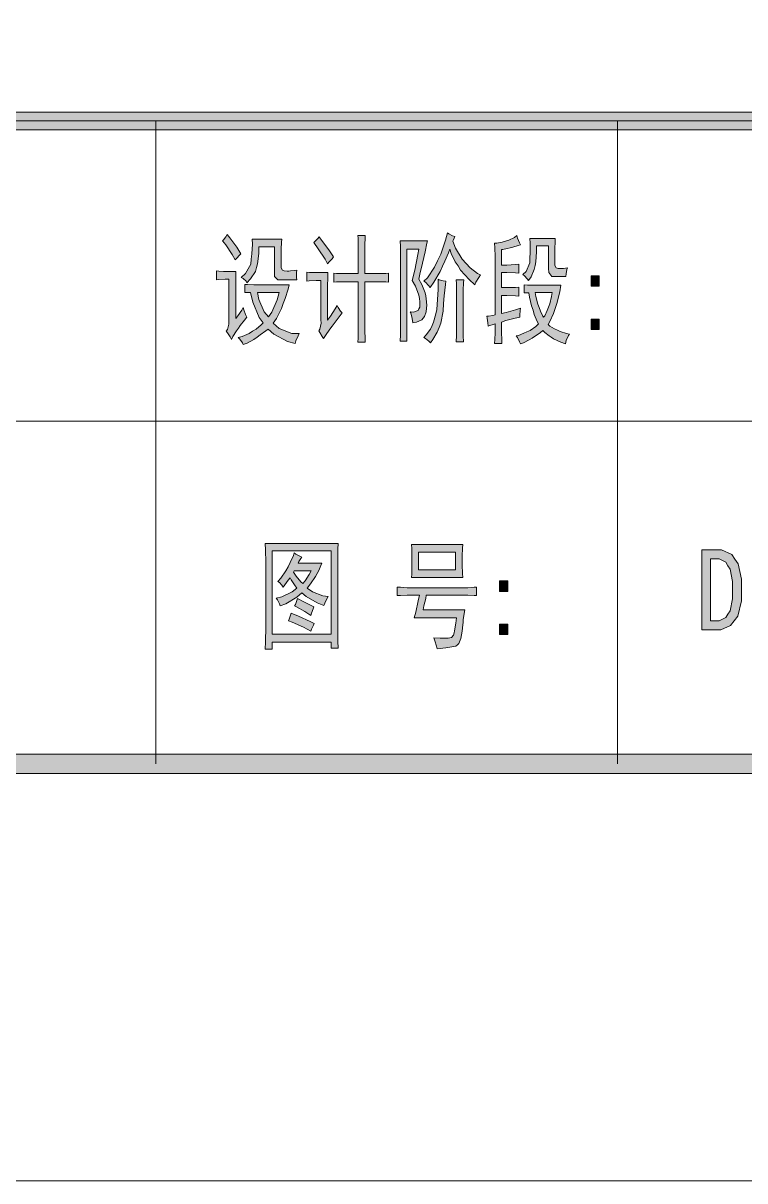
# Model space of a CAD drawing. Header units: millimetres. Extents: x 568 to 57335, y 85 to 28579.
# Drawn here: x 57277.85 to 57303.79, y 27688 to 27729.64 of the extents above; entities that cross this region are included whole.
import ezdxf

# ---------------------------------------------------------------- set-up
doc = ezdxf.new("R2010")
doc.units = ezdxf.units.MM

msp = doc.modelspace()

# ---------------------------------------------------------------- hatches: boundary and pattern name
h = msp.add_hatch(color=0)
h.dxf.hatch_style = 2
h.paths.add_polyline_path([(57245.175, 27725.807), (57245.175, 27726.445), (57320.223, 27726.445), (57320.223, 27725.807)])
h = msp.add_hatch(color=0)
h.dxf.hatch_style = 2
h.paths.add_polyline_path([(57285.183, 27722.038), (57285.282, 27721.924), (57285.525, 27721.582), (57285.677, 27721.347), (57285.624, 27721.301), (57285.525, 27721.195), (57285.472, 27721.127), (57285.366, 27721.317), (57285.138, 27721.666), (57285.016, 27721.818), (57285.054, 27721.848), (57285.138, 27721.962)])
h = msp.add_hatch(color=0)
h.dxf.hatch_style = 2
h.paths.add_polyline_path([(57288.488, 27721.955), (57288.572, 27721.841), (57288.83, 27721.491), (57289.005, 27721.241), (57288.952, 27721.172), (57288.838, 27721.051), (57288.792, 27720.99), (57288.708, 27721.149), (57288.458, 27721.529), (57288.298, 27721.75), (57288.336, 27721.795), (57288.435, 27721.894)])
h = msp.add_hatch(color=0)
h.dxf.hatch_style = 2
h.paths.add_polyline_path([(57289.894, 27720.633), (57289.894, 27721.476), (57289.894, 27721.651), (57289.886, 27721.909), (57289.878, 27722), (57290.144, 27722), (57290.137, 27721.894), (57290.129, 27721.696), (57290.129, 27721.613), (57290.129, 27720.633), (57290.653, 27720.633), (57290.729, 27720.633), (57290.889, 27720.64), (57290.98, 27720.648), (57290.98, 27720.329), (57290.889, 27720.336), (57290.729, 27720.344), (57290.661, 27720.344), (57290.129, 27720.344), (57290.129, 27718.657), (57290.129, 27718.559), (57290.137, 27718.316), (57290.144, 27718.171), (57289.878, 27718.171), (57289.886, 27718.316), (57289.894, 27718.551), (57289.894, 27718.642), (57289.894, 27720.344), (57289.4, 27720.344), (57289.301, 27720.344), (57289.111, 27720.336), (57289.02, 27720.329), (57289.02, 27720.648), (57289.111, 27720.64), (57289.293, 27720.633), (57289.369, 27720.633)])
h = msp.add_hatch(color=0)
h.dxf.hatch_style = 2
h.paths.add_polyline_path([(57293.297, 27721.803), (57293.388, 27721.552), (57293.624, 27721.157), (57293.776, 27720.997), (57293.92, 27720.838), (57294.179, 27720.633), (57294.285, 27720.587), (57294.224, 27720.496), (57294.125, 27720.321), (57294.087, 27720.23), (57293.875, 27720.42), (57293.571, 27720.762), (57293.48, 27720.914), (57293.381, 27721.058), (57293.237, 27721.362), (57293.183, 27721.514), (57293.138, 27721.385), (57293.009, 27721.081), (57292.925, 27720.899), (57292.841, 27720.716), (57292.614, 27720.329), (57292.477, 27720.131), (57292.424, 27720.207), (57292.31, 27720.321), (57292.249, 27720.367), (57292.378, 27720.488), (57292.629, 27720.861), (57292.743, 27721.096), (57292.857, 27721.339), (57293.031, 27721.841), (57293.1, 27722.107), (57293.145, 27722.061), (57293.282, 27721.993), (57293.366, 27721.97), (57293.335, 27721.909), (57293.305, 27721.826)])
h = msp.add_hatch(color=0)
h.dxf.hatch_style = 2
h.paths.add_polyline_path([(57295.729, 27721.666), (57295.645, 27721.643), (57295.447, 27721.59), (57295.349, 27721.567), (57295.242, 27721.537), (57295.09, 27721.506), (57295.045, 27721.499), (57295.045, 27720.937), (57295.235, 27720.937), (57295.546, 27720.959), (57295.668, 27720.975), (57295.668, 27720.648), (57295.546, 27720.663), (57295.235, 27720.671), (57295.045, 27720.671), (57295.045, 27720.131), (57295.235, 27720.131), (57295.546, 27720.139), (57295.668, 27720.147), (57295.668, 27719.827), (57295.546, 27719.835), (57295.235, 27719.843), (57295.045, 27719.843), (57295.045, 27719.197), (57295.212, 27719.235), (57295.546, 27719.326), (57295.721, 27719.387), (57295.713, 27719.303), (57295.706, 27719.144), (57295.706, 27719.068), (57295.531, 27719.03), (57295.197, 27718.946), (57295.045, 27718.893), (57295.045, 27718.604), (57295.045, 27718.505), (57295.052, 27718.262), (57295.06, 27718.118), (57294.794, 27718.118), (57294.802, 27718.262), (57294.809, 27718.505), (57294.809, 27718.604), (57294.809, 27718.825), (57294.741, 27718.809), (57294.619, 27718.771), (57294.566, 27718.741), (57294.551, 27718.863), (57294.528, 27719.037), (57294.513, 27719.098), (57294.581, 27719.106), (57294.726, 27719.128), (57294.809, 27719.151), (57294.809, 27721.111), (57294.809, 27721.248), (57294.802, 27721.567), (57294.794, 27721.734), (57294.87, 27721.734), (57295.068, 27721.765), (57295.189, 27721.803), (57295.311, 27721.833), (57295.508, 27721.932), (57295.592, 27722), (57295.615, 27721.909), (57295.691, 27721.742)])
h = msp.add_hatch(color=0)
h.dxf.hatch_style = 2
h.paths.add_polyline_path([(57296.975, 27721.902), (57296.967, 27721.772), (57296.959, 27721.537), (57296.959, 27721.43), (57296.959, 27721.005), (57296.959, 27720.929), (57297.005, 27720.838), (57297.043, 27720.83), (57297.081, 27720.815), (57297.271, 27720.823), (57297.415, 27720.838), (57297.392, 27720.777), (57297.362, 27720.625), (57297.354, 27720.534), (57296.959, 27720.534), (57296.853, 27720.534), (57296.739, 27720.678), (57296.731, 27720.823), (57296.731, 27721.628), (57296.298, 27721.628), (57296.298, 27721.415), (57296.276, 27721.058), (57296.253, 27720.921), (57296.222, 27720.785), (57296.108, 27720.519), (57296.01, 27720.382), (57295.964, 27720.443), (57295.865, 27720.549), (57295.804, 27720.602), (57295.926, 27720.716), (57296.055, 27721.02), (57296.063, 27721.203), (57296.07, 27721.385), (57296.07, 27721.734), (57296.063, 27721.902)])
h = msp.add_hatch(color=0)
h.dxf.hatch_style = 2
h.paths.add_polyline_path([(57287.105, 27720.412), (57286.999, 27720.412), (57286.885, 27720.534), (57286.877, 27720.648), (57286.877, 27721.598), (57286.323, 27721.598), (57286.323, 27721.362), (57286.277, 27720.99), (57286.239, 27720.853), (57286.194, 27720.716), (57286.019, 27720.443), (57285.89, 27720.298), (57285.867, 27720.359), (57285.761, 27720.458), (57285.685, 27720.496), (57285.844, 27720.64), (57286.026, 27720.975), (57286.049, 27721.157), (57286.072, 27721.347), (57286.087, 27721.696), (57286.08, 27721.871), (57287.143, 27721.871), (57287.136, 27721.765), (57287.128, 27721.514), (57287.128, 27721.362), (57287.128, 27720.906), (57287.128, 27720.838), (57287.166, 27720.754), (57287.197, 27720.747), (57287.234, 27720.732), (57287.333, 27720.724), (57287.394, 27720.724), (57287.462, 27720.732), (57287.607, 27720.747), (57287.69, 27720.754), (57287.675, 27720.671), (57287.675, 27720.496), (57287.69, 27720.412)])
h = msp.add_hatch(color=0)
h.dxf.hatch_style = 2
h.paths.add_polyline_path([(57292.386, 27721.818), (57292.363, 27721.727), (57292.294, 27721.423), (57292.249, 27721.218), (57292.203, 27721.013), (57292.112, 27720.618), (57292.074, 27720.435), (57292.173, 27720.238), (57292.294, 27719.941), (57292.317, 27719.835), (57292.34, 27719.729), (57292.355, 27719.501), (57292.348, 27719.387), (57292.34, 27719.265), (57292.279, 27719.09), (57292.226, 27719.03), (57292.173, 27718.969), (57291.991, 27718.885), (57291.854, 27718.863), (57291.831, 27719.014), (57291.778, 27719.22), (57291.755, 27719.265), (57291.884, 27719.25), (57292.051, 27719.303), (57292.074, 27719.372), (57292.104, 27719.432), (57292.112, 27719.622), (57292.097, 27719.736), (57292.074, 27719.858), (57291.945, 27720.177), (57291.831, 27720.382), (57291.922, 27720.754), (57292.036, 27721.317), (57292.074, 27721.514), (57291.641, 27721.514), (57291.641, 27718.202), (57291.398, 27718.202), (57291.406, 27718.429), (57291.413, 27718.825), (57291.413, 27718.999), (57291.413, 27721.005), (57291.413, 27721.203), (57291.406, 27721.605), (57291.398, 27721.818)])
h = msp.add_hatch(color=0)
h.dxf.hatch_style = 2
h.paths.add_polyline_path([(57285.495, 27720.716), (57285.487, 27720.564), (57285.487, 27720.23), (57285.487, 27720.04), (57285.487, 27719.014), (57285.563, 27719.113), (57285.707, 27719.318), (57285.761, 27719.417), (57285.783, 27719.334), (57285.844, 27719.159), (57285.89, 27719.068), (57285.806, 27718.961), (57285.654, 27718.771), (57285.586, 27718.673), (57285.517, 27718.581), (57285.388, 27718.376), (57285.335, 27718.27), (57285.29, 27718.361), (57285.191, 27718.505), (57285.145, 27718.559), (57285.191, 27718.627), (57285.244, 27718.817), (57285.244, 27718.946), (57285.244, 27720.435), (57285.107, 27720.435), (57284.887, 27720.42), (57284.796, 27720.412), (57284.796, 27720.739), (57284.879, 27720.724), (57285.054, 27720.716), (57285.145, 27720.716)])
h = msp.add_hatch(color=0)
h.dxf.hatch_style = 2
h.paths.add_polyline_path([(57288.8, 27720.671), (57288.8, 27720.511), (57288.792, 27720.169), (57288.792, 27719.995), (57288.792, 27718.961), (57288.898, 27719.106), (57289.065, 27719.372), (57289.134, 27719.486), (57289.172, 27719.417), (57289.255, 27719.28), (57289.309, 27719.22), (57288.952, 27718.741), (57288.876, 27718.635), (57288.716, 27718.414), (57288.64, 27718.3), (57288.594, 27718.376), (57288.511, 27718.513), (57288.473, 27718.574), (57288.518, 27718.642), (57288.556, 27718.847), (57288.549, 27718.976), (57288.549, 27720.382), (57288.382, 27720.382), (57288.123, 27720.374), (57288.04, 27720.367), (57288.04, 27720.686), (57288.146, 27720.678), (57288.283, 27720.671), (57288.321, 27720.671)])
h = msp.add_hatch(color=0)
h.paths.add_polyline_path([(57285.814, 27720.245), (57285.913, 27720.238), (57286.14, 27720.23), (57286.27, 27720.23), (57287.409, 27720.23), (57287.371, 27720.078), (57287.265, 27719.744), (57287.197, 27719.562), (57287.136, 27719.379), (57286.953, 27719.022), (57286.839, 27718.847), (57287.045, 27718.665), (57287.508, 27718.483), (57287.774, 27718.475), (57287.728, 27718.399), (57287.652, 27718.217), (57287.622, 27718.118), (57287.348, 27718.194), (57286.862, 27718.452), (57286.649, 27718.642), (57286.566, 27718.574), (57286.368, 27718.429), (57286.254, 27718.346), (57286.14, 27718.262), (57285.897, 27718.133), (57285.761, 27718.088), (57285.738, 27718.148), (57285.639, 27718.278), (57285.571, 27718.338), (57285.715, 27718.369), (57285.973, 27718.483), (57286.095, 27718.559), (57286.224, 27718.635), (57286.406, 27718.787), (57286.475, 27718.863), (57286.33, 27719.052), (57286.102, 27719.607), (57286.019, 27719.957), (57285.814, 27719.957)])
h.paths.add_polyline_path([(57286.665, 27719.083), (57286.786, 27719.25), (57286.984, 27719.691), (57287.052, 27719.957), (57286.27, 27719.957), (57286.315, 27719.698), (57286.513, 27719.258)])
h = msp.add_hatch(color=0)
h.dxf.hatch_style = 2
h.paths.add_polyline_path([(57293.047, 27720.367), (57293.024, 27720.238), (57292.978, 27719.835), (57292.955, 27719.562), (57292.94, 27719.288), (57292.857, 27718.855), (57292.796, 27718.695), (57292.727, 27718.528), (57292.576, 27718.262), (57292.492, 27718.148), (57292.431, 27718.209), (57292.31, 27718.3), (57292.249, 27718.338), (57292.34, 27718.429), (57292.492, 27718.642), (57292.545, 27718.771), (57292.598, 27718.893), (57292.682, 27719.182), (57292.712, 27719.349), (57292.735, 27719.524), (57292.765, 27720.063), (57292.765, 27720.435), (57292.803, 27720.405), (57292.948, 27720.374)])
h = msp.add_hatch(color=0)
h.dxf.hatch_style = 2
h.paths.add_polyline_path([(57293.692, 27720.412), (57293.677, 27720.298), (57293.67, 27720.04), (57293.67, 27719.911), (57293.67, 27718.779), (57293.67, 27718.695), (57293.67, 27718.399), (57293.677, 27718.186), (57293.411, 27718.186), (57293.419, 27718.414), (57293.426, 27718.718), (57293.426, 27718.794), (57293.426, 27719.911), (57293.426, 27720.025), (57293.419, 27720.283), (57293.411, 27720.412)])
h = msp.add_hatch(color=0)
h.paths.add_polyline_path([(57297.172, 27720.215), (57297.134, 27719.979), (57297.035, 27719.562), (57296.975, 27719.379), (57296.906, 27719.197), (57296.785, 27718.916), (57296.716, 27718.809), (57296.777, 27718.749), (57296.944, 27718.65), (57297.05, 27718.597), (57297.157, 27718.551), (57297.377, 27718.483), (57297.491, 27718.452), (57297.446, 27718.407), (57297.37, 27718.224), (57297.339, 27718.103), (57297.172, 27718.171), (57296.914, 27718.293), (57296.83, 27718.346), (57296.754, 27718.399), (57296.602, 27718.521), (57296.526, 27718.589), (57296.427, 27718.505), (57296.23, 27718.369), (57296.139, 27718.316), (57296.04, 27718.255), (57295.835, 27718.148), (57295.721, 27718.103), (57295.691, 27718.186), (57295.615, 27718.331), (57295.569, 27718.391), (57295.653, 27718.414), (57295.85, 27718.49), (57295.956, 27718.543), (57296.07, 27718.589), (57296.276, 27718.733), (57296.374, 27718.825), (57296.329, 27718.916), (57296.222, 27719.159), (57296.177, 27719.318), (57296.124, 27719.47), (57296.048, 27719.782), (57296.025, 27719.941), (57295.979, 27719.941), (57295.896, 27719.941), (57295.858, 27719.941), (57295.858, 27720.23), (57295.979, 27720.222), (57296.207, 27720.215), (57296.314, 27720.215)])
h.paths.add_polyline_path([(57296.253, 27719.957), (57296.276, 27719.812), (57296.352, 27719.539), (57296.397, 27719.41), (57296.443, 27719.28), (57296.526, 27719.106), (57296.557, 27719.068), (57296.602, 27719.121), (57296.686, 27719.303), (57296.731, 27719.425), (57296.777, 27719.546), (57296.845, 27719.812), (57296.868, 27719.957), (57296.314, 27719.957)])
h = msp.add_hatch(color=0)
h.dxf.hatch_style = 2
h.paths.add_polyline_path([(57298.555, 27720.177), (57298.266, 27720.177), (57298.266, 27720.549), (57298.555, 27720.549)])
h = msp.add_hatch(color=0)
h.dxf.hatch_style = 2
h.paths.add_polyline_path([(57298.555, 27718.627), (57298.266, 27718.627), (57298.266, 27718.999), (57298.555, 27718.999)])
h = msp.add_hatch(color=0)
h.paths.add_polyline_path([(57289.172, 27710.923), (57289.164, 27710.718), (57289.157, 27710.247), (57289.157, 27709.996), (57289.157, 27708.188), (57289.157, 27707.93), (57289.164, 27707.413), (57289.172, 27707.162), (57288.921, 27707.162), (57288.921, 27707.383), (57286.801, 27707.383), (57286.801, 27707.124), (57286.551, 27707.124), (57286.558, 27707.39), (57286.566, 27707.93), (57286.566, 27708.203), (57286.566, 27709.996), (57286.566, 27710.239), (57286.558, 27710.703), (57286.551, 27710.923)])
h.paths.add_polyline_path([(57288.921, 27707.664), (57288.921, 27710.657), (57286.801, 27710.657), (57286.801, 27707.664)])
h = msp.add_hatch(color=0)
h.paths.add_polyline_path([(57293.647, 27710.893), (57293.639, 27710.764), (57293.632, 27710.475), (57293.632, 27710.315), (57293.632, 27710.156), (57293.639, 27709.852), (57293.647, 27709.708), (57291.808, 27709.708), (57291.816, 27709.829), (57291.823, 27710.11), (57291.823, 27710.27), (57291.823, 27710.437), (57291.816, 27710.748), (57291.808, 27710.893)])
h.paths.add_polyline_path([(57293.388, 27709.981), (57293.388, 27710.619), (57292.059, 27710.619), (57292.059, 27709.981)])
h = msp.add_hatch(color=0)
h.paths.add_polyline_path([(57303.668, 27709.252), (57303.668, 27708.864), (57303.539, 27708.31), (57303.41, 27708.15), (57303.273, 27707.983), (57302.923, 27707.816), (57302.703, 27707.816), (57302.24, 27707.816), (57302.24, 27710.703), (57302.703, 27710.703), (57302.946, 27710.703), (57303.318, 27710.528), (57303.432, 27710.361), (57303.554, 27710.194), (57303.668, 27709.639)])
h.paths.add_polyline_path([(57303.349, 27709.252), (57303.349, 27709.563), (57303.265, 27710.004), (57303.182, 27710.125), (57303.106, 27710.255), (57302.863, 27710.376), (57302.703, 27710.376), (57302.551, 27710.376), (57302.551, 27708.142), (57302.703, 27708.142), (57302.863, 27708.142), (57303.106, 27708.264), (57303.182, 27708.386), (57303.265, 27708.507), (57303.349, 27708.94)])
h = msp.add_hatch(color=0)
h.paths.add_polyline_path([(57287.865, 27710.437), (57287.827, 27710.384), (57287.759, 27710.277), (57287.728, 27710.217), (57288.579, 27710.217), (57288.549, 27710.141), (57288.473, 27709.958), (57288.412, 27709.844), (57288.359, 27709.738), (57288.177, 27709.472), (57288.055, 27709.32), (57288.245, 27709.191), (57288.625, 27709.039), (57288.807, 27709.016), (57288.762, 27708.94), (57288.686, 27708.781), (57288.655, 27708.697), (57288.42, 27708.788), (57288.025, 27709.016), (57287.865, 27709.153), (57287.683, 27708.993), (57287.295, 27708.758), (57287.083, 27708.682), (57287.06, 27708.758), (57286.991, 27708.902), (57286.946, 27708.963), (57287.143, 27709.009), (57287.523, 27709.183), (57287.69, 27709.32), (57287.599, 27709.434), (57287.478, 27709.616), (57287.44, 27709.692), (57287.379, 27709.609), (57287.257, 27709.442), (57287.197, 27709.358), (57287.151, 27709.426), (57287.06, 27709.525), (57287.007, 27709.556), (57287.113, 27709.677), (57287.295, 27709.943), (57287.371, 27710.087), (57287.447, 27710.239), (57287.561, 27710.49), (57287.592, 27710.589), (57287.652, 27710.543), (57287.789, 27710.467)])
h.paths.add_polyline_path([(57287.561, 27709.897), (57287.66, 27709.753), (57287.827, 27709.548), (57287.895, 27709.487), (57287.979, 27709.578), (57288.131, 27709.806), (57288.199, 27709.943), (57287.592, 27709.943)])
h = msp.add_hatch(color=0)
h.dxf.hatch_style = 2
h.paths.add_polyline_path([(57295.265, 27709.206), (57294.976, 27709.206), (57294.976, 27709.578), (57295.265, 27709.578)])
h = msp.add_hatch(color=0)
h.dxf.hatch_style = 2
h.paths.add_polyline_path([(57293.723, 27709.335), (57293.837, 27709.335), (57294.057, 27709.35), (57294.148, 27709.358), (57294.148, 27709.054), (57294.057, 27709.062), (57293.837, 27709.069), (57293.723, 27709.069), (57292.34, 27709.069), (57292.317, 27708.948), (57292.256, 27708.689), (57292.226, 27708.545), (57293.723, 27708.545), (57293.7, 27708.408), (57293.67, 27708.18), (57293.662, 27708.089), (57293.654, 27707.998), (57293.624, 27707.77), (57293.609, 27707.641), (57293.586, 27707.512), (57293.51, 27707.33), (57293.457, 27707.284), (57293.396, 27707.238), (57293.039, 27707.17), (57292.735, 27707.14), (57292.705, 27707.238), (57292.644, 27707.428), (57292.606, 27707.535), (57292.834, 27707.519), (57293.123, 27707.519), (57293.183, 27707.535), (57293.244, 27707.542), (57293.32, 27707.626), (57293.343, 27707.709), (57293.358, 27707.785), (57293.396, 27708.066), (57293.419, 27708.256), (57291.907, 27708.256), (57291.968, 27708.462), (57292.051, 27708.864), (57292.089, 27709.069), (57291.785, 27709.069), (57291.649, 27709.069), (57291.406, 27709.062), (57291.292, 27709.054), (57291.292, 27709.358), (57291.406, 27709.35), (57291.649, 27709.335), (57291.785, 27709.335)])
h = msp.add_hatch(color=0)
h.dxf.hatch_style = 2
h.paths.add_polyline_path([(57287.713, 27708.948), (57287.933, 27708.834), (57288.222, 27708.682), (57288.298, 27708.644), (57288.268, 27708.576), (57288.207, 27708.424), (57288.184, 27708.34), (57287.971, 27708.477), (57287.675, 27708.644), (57287.599, 27708.682), (57287.637, 27708.735), (57287.69, 27708.872)])
h = msp.add_hatch(color=0)
h.dxf.hatch_style = 2
h.paths.add_polyline_path([(57287.478, 27708.424), (57287.751, 27708.317), (57288.169, 27708.127), (57288.313, 27708.051), (57288.283, 27707.99), (57288.215, 27707.846), (57288.184, 27707.77), (57287.926, 27707.915), (57287.523, 27708.097), (57287.386, 27708.142), (57287.409, 27708.203), (57287.455, 27708.348)])
h = msp.add_hatch(color=0)
h.dxf.hatch_style = 2
h.paths.add_polyline_path([(57295.265, 27707.649), (57294.976, 27707.649), (57294.976, 27708.021), (57295.265, 27708.021)])
h = msp.add_hatch(color=0)
h.dxf.hatch_style = 2
h.paths.add_polyline_path([(56111.132, 27702.649), (56111.831, 27703.348), (57319.873, 27703.348), (57320.572, 27702.649)])

# ---------------------------------------------------------------- linework, layer by layer
at = {"color": 0, "lineweight": 0}
for points in [[(56073.988, 27688.001), (56073.988, 28578.81), (57335.22, 28578.81), (57335.22, 27688.001)], [(57245.175, 27725.807), (57245.175, 27726.445), (57320.223, 27726.445), (57320.223, 27725.807)], [(57285.183, 27722.038), (57285.282, 27721.924), (57285.525, 27721.582), (57285.677, 27721.347), (57285.624, 27721.301), (57285.525, 27721.195), (57285.472, 27721.127), (57285.366, 27721.317), (57285.138, 27721.666), (57285.016, 27721.818), (57285.054, 27721.848), (57285.138, 27721.962)], [(57288.488, 27721.955), (57288.572, 27721.841), (57288.83, 27721.491), (57289.005, 27721.241), (57288.952, 27721.172), (57288.838, 27721.051), (57288.792, 27720.99), (57288.708, 27721.149), (57288.458, 27721.529), (57288.298, 27721.75), (57288.336, 27721.795), (57288.435, 27721.894)], [(57289.894, 27720.633), (57289.894, 27721.476), (57289.894, 27721.651), (57289.886, 27721.909), (57289.878, 27722), (57290.144, 27722), (57290.137, 27721.894), (57290.129, 27721.696), (57290.129, 27721.613), (57290.129, 27720.633), (57290.653, 27720.633), (57290.729, 27720.633), (57290.889, 27720.64), (57290.98, 27720.648), (57290.98, 27720.329), (57290.889, 27720.336), (57290.729, 27720.344), (57290.661, 27720.344), (57290.129, 27720.344), (57290.129, 27718.657), (57290.129, 27718.559), (57290.137, 27718.316), (57290.144, 27718.171), (57289.878, 27718.171), (57289.886, 27718.316), (57289.894, 27718.551), (57289.894, 27718.642), (57289.894, 27720.344), (57289.4, 27720.344), (57289.301, 27720.344), (57289.111, 27720.336), (57289.02, 27720.329), (57289.02, 27720.648), (57289.111, 27720.64), (57289.293, 27720.633), (57289.369, 27720.633)], [(57293.297, 27721.803), (57293.388, 27721.552), (57293.624, 27721.157), (57293.776, 27720.997), (57293.92, 27720.838), (57294.179, 27720.633), (57294.285, 27720.587), (57294.224, 27720.496), (57294.125, 27720.321), (57294.087, 27720.23), (57293.875, 27720.42), (57293.571, 27720.762), (57293.48, 27720.914), (57293.381, 27721.058), (57293.237, 27721.362), (57293.183, 27721.514), (57293.138, 27721.385), (57293.009, 27721.081), (57292.925, 27720.899), (57292.841, 27720.716), (57292.614, 27720.329), (57292.477, 27720.131), (57292.424, 27720.207), (57292.31, 27720.321), (57292.249, 27720.367), (57292.378, 27720.488), (57292.629, 27720.861), (57292.743, 27721.096), (57292.857, 27721.339), (57293.031, 27721.841), (57293.1, 27722.107), (57293.145, 27722.061), (57293.282, 27721.993), (57293.366, 27721.97), (57293.335, 27721.909), (57293.305, 27721.826)], [(57295.729, 27721.666), (57295.645, 27721.643), (57295.447, 27721.59), (57295.349, 27721.567), (57295.242, 27721.537), (57295.09, 27721.506), (57295.045, 27721.499), (57295.045, 27720.937), (57295.235, 27720.937), (57295.546, 27720.959), (57295.668, 27720.975), (57295.668, 27720.648), (57295.546, 27720.663), (57295.235, 27720.671), (57295.045, 27720.671), (57295.045, 27720.131), (57295.235, 27720.131), (57295.546, 27720.139), (57295.668, 27720.147), (57295.668, 27719.827), (57295.546, 27719.835), (57295.235, 27719.843), (57295.045, 27719.843), (57295.045, 27719.197), (57295.212, 27719.235), (57295.546, 27719.326), (57295.721, 27719.387), (57295.713, 27719.303), (57295.706, 27719.144), (57295.706, 27719.068), (57295.531, 27719.03), (57295.197, 27718.946), (57295.045, 27718.893), (57295.045, 27718.604), (57295.045, 27718.505), (57295.052, 27718.262), (57295.06, 27718.118), (57294.794, 27718.118), (57294.802, 27718.262), (57294.809, 27718.505), (57294.809, 27718.604), (57294.809, 27718.825), (57294.741, 27718.809), (57294.619, 27718.771), (57294.566, 27718.741), (57294.551, 27718.863), (57294.528, 27719.037), (57294.513, 27719.098), (57294.581, 27719.106), (57294.726, 27719.128), (57294.809, 27719.151), (57294.809, 27721.111), (57294.809, 27721.248), (57294.802, 27721.567), (57294.794, 27721.734), (57294.87, 27721.734), (57295.068, 27721.765), (57295.189, 27721.803), (57295.311, 27721.833), (57295.508, 27721.932), (57295.592, 27722), (57295.615, 27721.909), (57295.691, 27721.742)], [(57296.975, 27721.902), (57296.967, 27721.772), (57296.959, 27721.537), (57296.959, 27721.43), (57296.959, 27721.005), (57296.959, 27720.929), (57297.005, 27720.838), (57297.043, 27720.83), (57297.081, 27720.815), (57297.271, 27720.823), (57297.415, 27720.838), (57297.392, 27720.777), (57297.362, 27720.625), (57297.354, 27720.534), (57296.959, 27720.534), (57296.853, 27720.534), (57296.739, 27720.678), (57296.731, 27720.823), (57296.731, 27721.628), (57296.298, 27721.628), (57296.298, 27721.415), (57296.276, 27721.058), (57296.253, 27720.921), (57296.222, 27720.785), (57296.108, 27720.519), (57296.01, 27720.382), (57295.964, 27720.443), (57295.865, 27720.549), (57295.804, 27720.602), (57295.926, 27720.716), (57296.055, 27721.02), (57296.063, 27721.203), (57296.07, 27721.385), (57296.07, 27721.734), (57296.063, 27721.902)], [(57287.105, 27720.412), (57286.999, 27720.412), (57286.885, 27720.534), (57286.877, 27720.648), (57286.877, 27721.598), (57286.323, 27721.598), (57286.323, 27721.362), (57286.277, 27720.99), (57286.239, 27720.853), (57286.194, 27720.716), (57286.019, 27720.443), (57285.89, 27720.298), (57285.867, 27720.359), (57285.761, 27720.458), (57285.685, 27720.496), (57285.844, 27720.64), (57286.026, 27720.975), (57286.049, 27721.157), (57286.072, 27721.347), (57286.087, 27721.696), (57286.08, 27721.871), (57287.143, 27721.871), (57287.136, 27721.765), (57287.128, 27721.514), (57287.128, 27721.362), (57287.128, 27720.906), (57287.128, 27720.838), (57287.166, 27720.754), (57287.197, 27720.747), (57287.234, 27720.732), (57287.333, 27720.724), (57287.394, 27720.724), (57287.462, 27720.732), (57287.607, 27720.747), (57287.69, 27720.754), (57287.675, 27720.671), (57287.675, 27720.496), (57287.69, 27720.412)], [(57292.386, 27721.818), (57292.363, 27721.727), (57292.294, 27721.423), (57292.249, 27721.218), (57292.203, 27721.013), (57292.112, 27720.618), (57292.074, 27720.435), (57292.173, 27720.238), (57292.294, 27719.941), (57292.317, 27719.835), (57292.34, 27719.729), (57292.355, 27719.501), (57292.348, 27719.387), (57292.34, 27719.265), (57292.279, 27719.09), (57292.226, 27719.03), (57292.173, 27718.969), (57291.991, 27718.885), (57291.854, 27718.863), (57291.831, 27719.014), (57291.778, 27719.22), (57291.755, 27719.265), (57291.884, 27719.25), (57292.051, 27719.303), (57292.074, 27719.372), (57292.104, 27719.432), (57292.112, 27719.622), (57292.097, 27719.736), (57292.074, 27719.858), (57291.945, 27720.177), (57291.831, 27720.382), (57291.922, 27720.754), (57292.036, 27721.317), (57292.074, 27721.514), (57291.641, 27721.514), (57291.641, 27718.202), (57291.398, 27718.202), (57291.406, 27718.429), (57291.413, 27718.825), (57291.413, 27718.999), (57291.413, 27721.005), (57291.413, 27721.203), (57291.406, 27721.605), (57291.398, 27721.818)], [(57285.495, 27720.716), (57285.487, 27720.564), (57285.487, 27720.23), (57285.487, 27720.04), (57285.487, 27719.014), (57285.563, 27719.113), (57285.707, 27719.318), (57285.761, 27719.417), (57285.783, 27719.334), (57285.844, 27719.159), (57285.89, 27719.068), (57285.806, 27718.961), (57285.654, 27718.771), (57285.586, 27718.673), (57285.517, 27718.581), (57285.388, 27718.376), (57285.335, 27718.27), (57285.29, 27718.361), (57285.191, 27718.505), (57285.145, 27718.559), (57285.191, 27718.627), (57285.244, 27718.817), (57285.244, 27718.946), (57285.244, 27720.435), (57285.107, 27720.435), (57284.887, 27720.42), (57284.796, 27720.412), (57284.796, 27720.739), (57284.879, 27720.724), (57285.054, 27720.716), (57285.145, 27720.716)], [(57288.8, 27720.671), (57288.8, 27720.511), (57288.792, 27720.169), (57288.792, 27719.995), (57288.792, 27718.961), (57288.898, 27719.106), (57289.065, 27719.372), (57289.134, 27719.486), (57289.172, 27719.417), (57289.255, 27719.28), (57289.309, 27719.22), (57288.952, 27718.741), (57288.876, 27718.635), (57288.716, 27718.414), (57288.64, 27718.3), (57288.594, 27718.376), (57288.511, 27718.513), (57288.473, 27718.574), (57288.518, 27718.642), (57288.556, 27718.847), (57288.549, 27718.976), (57288.549, 27720.382), (57288.382, 27720.382), (57288.123, 27720.374), (57288.04, 27720.367), (57288.04, 27720.686), (57288.146, 27720.678), (57288.283, 27720.671), (57288.321, 27720.671)], [(57285.814, 27720.245), (57285.913, 27720.238), (57286.14, 27720.23), (57286.27, 27720.23), (57287.409, 27720.23), (57287.371, 27720.078), (57287.265, 27719.744), (57287.197, 27719.562), (57287.136, 27719.379), (57286.953, 27719.022), (57286.839, 27718.847), (57287.045, 27718.665), (57287.508, 27718.483), (57287.774, 27718.475), (57287.728, 27718.399), (57287.652, 27718.217), (57287.622, 27718.118), (57287.348, 27718.194), (57286.862, 27718.452), (57286.649, 27718.642), (57286.566, 27718.574), (57286.368, 27718.429), (57286.254, 27718.346), (57286.14, 27718.262), (57285.897, 27718.133), (57285.761, 27718.088), (57285.738, 27718.148), (57285.639, 27718.278), (57285.571, 27718.338), (57285.715, 27718.369), (57285.973, 27718.483), (57286.095, 27718.559), (57286.224, 27718.635), (57286.406, 27718.787), (57286.475, 27718.863), (57286.33, 27719.052), (57286.102, 27719.607), (57286.019, 27719.957), (57285.814, 27719.957)], [(57293.047, 27720.367), (57293.024, 27720.238), (57292.978, 27719.835), (57292.955, 27719.562), (57292.94, 27719.288), (57292.857, 27718.855), (57292.796, 27718.695), (57292.727, 27718.528), (57292.576, 27718.262), (57292.492, 27718.148), (57292.431, 27718.209), (57292.31, 27718.3), (57292.249, 27718.338), (57292.34, 27718.429), (57292.492, 27718.642), (57292.545, 27718.771), (57292.598, 27718.893), (57292.682, 27719.182), (57292.712, 27719.349), (57292.735, 27719.524), (57292.765, 27720.063), (57292.765, 27720.435), (57292.803, 27720.405), (57292.948, 27720.374)], [(57293.692, 27720.412), (57293.677, 27720.298), (57293.67, 27720.04), (57293.67, 27719.911), (57293.67, 27718.779), (57293.67, 27718.695), (57293.67, 27718.399), (57293.677, 27718.186), (57293.411, 27718.186), (57293.419, 27718.414), (57293.426, 27718.718), (57293.426, 27718.794), (57293.426, 27719.911), (57293.426, 27720.025), (57293.419, 27720.283), (57293.411, 27720.412)], [(57297.172, 27720.215), (57297.134, 27719.979), (57297.035, 27719.562), (57296.975, 27719.379), (57296.906, 27719.197), (57296.785, 27718.916), (57296.716, 27718.809), (57296.777, 27718.749), (57296.944, 27718.65), (57297.05, 27718.597), (57297.157, 27718.551), (57297.377, 27718.483), (57297.491, 27718.452), (57297.446, 27718.407), (57297.37, 27718.224), (57297.339, 27718.103), (57297.172, 27718.171), (57296.914, 27718.293), (57296.83, 27718.346), (57296.754, 27718.399), (57296.602, 27718.521), (57296.526, 27718.589), (57296.427, 27718.505), (57296.23, 27718.369), (57296.139, 27718.316), (57296.04, 27718.255), (57295.835, 27718.148), (57295.721, 27718.103), (57295.691, 27718.186), (57295.615, 27718.331), (57295.569, 27718.391), (57295.653, 27718.414), (57295.85, 27718.49), (57295.956, 27718.543), (57296.07, 27718.589), (57296.276, 27718.733), (57296.374, 27718.825), (57296.329, 27718.916), (57296.222, 27719.159), (57296.177, 27719.318), (57296.124, 27719.47), (57296.048, 27719.782), (57296.025, 27719.941), (57295.979, 27719.941), (57295.896, 27719.941), (57295.858, 27719.941), (57295.858, 27720.23), (57295.979, 27720.222), (57296.207, 27720.215), (57296.314, 27720.215)], [(57298.555, 27720.177), (57298.266, 27720.177), (57298.266, 27720.549), (57298.555, 27720.549)], [(57286.665, 27719.083), (57286.786, 27719.25), (57286.984, 27719.691), (57287.052, 27719.957), (57286.27, 27719.957), (57286.315, 27719.698), (57286.513, 27719.258)], [(57296.253, 27719.957), (57296.276, 27719.812), (57296.352, 27719.539), (57296.397, 27719.41), (57296.443, 27719.28), (57296.526, 27719.106), (57296.557, 27719.068), (57296.602, 27719.121), (57296.686, 27719.303), (57296.731, 27719.425), (57296.777, 27719.546), (57296.845, 27719.812), (57296.868, 27719.957), (57296.314, 27719.957)], [(57298.555, 27718.627), (57298.266, 27718.627), (57298.266, 27718.999), (57298.555, 27718.999)], [(57289.172, 27710.923), (57289.164, 27710.718), (57289.157, 27710.247), (57289.157, 27709.996), (57289.157, 27708.188), (57289.157, 27707.93), (57289.164, 27707.413), (57289.172, 27707.162), (57288.921, 27707.162), (57288.921, 27707.383), (57286.801, 27707.383), (57286.801, 27707.124), (57286.551, 27707.124), (57286.558, 27707.39), (57286.566, 27707.93), (57286.566, 27708.203), (57286.566, 27709.996), (57286.566, 27710.239), (57286.558, 27710.703), (57286.551, 27710.923)], [(57288.921, 27707.664), (57288.921, 27710.657), (57286.801, 27710.657), (57286.801, 27707.664)], [(57293.647, 27710.893), (57293.639, 27710.764), (57293.632, 27710.475), (57293.632, 27710.315), (57293.632, 27710.156), (57293.639, 27709.852), (57293.647, 27709.708), (57291.808, 27709.708), (57291.816, 27709.829), (57291.823, 27710.11), (57291.823, 27710.27), (57291.823, 27710.437), (57291.816, 27710.748), (57291.808, 27710.893)], [(57303.668, 27709.252), (57303.668, 27708.864), (57303.539, 27708.31), (57303.41, 27708.15), (57303.273, 27707.983), (57302.923, 27707.816), (57302.703, 27707.816), (57302.24, 27707.816), (57302.24, 27710.703), (57302.703, 27710.703), (57302.946, 27710.703), (57303.318, 27710.528), (57303.432, 27710.361), (57303.554, 27710.194), (57303.668, 27709.639)], [(57287.865, 27710.437), (57287.827, 27710.384), (57287.759, 27710.277), (57287.728, 27710.217), (57288.579, 27710.217), (57288.549, 27710.141), (57288.473, 27709.958), (57288.412, 27709.844), (57288.359, 27709.738), (57288.177, 27709.472), (57288.055, 27709.32), (57288.245, 27709.191), (57288.625, 27709.039), (57288.807, 27709.016), (57288.762, 27708.94), (57288.686, 27708.781), (57288.655, 27708.697), (57288.42, 27708.788), (57288.025, 27709.016), (57287.865, 27709.153), (57287.683, 27708.993), (57287.295, 27708.758), (57287.083, 27708.682), (57287.06, 27708.758), (57286.991, 27708.902), (57286.946, 27708.963), (57287.143, 27709.009), (57287.523, 27709.183), (57287.69, 27709.32), (57287.599, 27709.434), (57287.478, 27709.616), (57287.44, 27709.692), (57287.379, 27709.609), (57287.257, 27709.442), (57287.197, 27709.358), (57287.151, 27709.426), (57287.06, 27709.525), (57287.007, 27709.556), (57287.113, 27709.677), (57287.295, 27709.943), (57287.371, 27710.087), (57287.447, 27710.239), (57287.561, 27710.49), (57287.592, 27710.589), (57287.652, 27710.543), (57287.789, 27710.467)], [(57293.388, 27709.981), (57293.388, 27710.619), (57292.059, 27710.619), (57292.059, 27709.981)], [(57303.349, 27709.252), (57303.349, 27709.563), (57303.265, 27710.004), (57303.182, 27710.125), (57303.106, 27710.255), (57302.863, 27710.376), (57302.703, 27710.376), (57302.551, 27710.376), (57302.551, 27708.142), (57302.703, 27708.142), (57302.863, 27708.142), (57303.106, 27708.264), (57303.182, 27708.386), (57303.265, 27708.507), (57303.349, 27708.94)], [(57287.561, 27709.897), (57287.66, 27709.753), (57287.827, 27709.548), (57287.895, 27709.487), (57287.979, 27709.578), (57288.131, 27709.806), (57288.199, 27709.943), (57287.592, 27709.943)], [(57295.265, 27709.206), (57294.976, 27709.206), (57294.976, 27709.578), (57295.265, 27709.578)], [(57293.723, 27709.335), (57293.837, 27709.335), (57294.057, 27709.35), (57294.148, 27709.358), (57294.148, 27709.054), (57294.057, 27709.062), (57293.837, 27709.069), (57293.723, 27709.069), (57292.34, 27709.069), (57292.317, 27708.948), (57292.256, 27708.689), (57292.226, 27708.545), (57293.723, 27708.545), (57293.7, 27708.408), (57293.67, 27708.18), (57293.662, 27708.089), (57293.654, 27707.998), (57293.624, 27707.77), (57293.609, 27707.641), (57293.586, 27707.512), (57293.51, 27707.33), (57293.457, 27707.284), (57293.396, 27707.238), (57293.039, 27707.17), (57292.735, 27707.14), (57292.705, 27707.238), (57292.644, 27707.428), (57292.606, 27707.535), (57292.834, 27707.519), (57293.123, 27707.519), (57293.183, 27707.535), (57293.244, 27707.542), (57293.32, 27707.626), (57293.343, 27707.709), (57293.358, 27707.785), (57293.396, 27708.066), (57293.419, 27708.256), (57291.907, 27708.256), (57291.968, 27708.462), (57292.051, 27708.864), (57292.089, 27709.069), (57291.785, 27709.069), (57291.649, 27709.069), (57291.406, 27709.062), (57291.292, 27709.054), (57291.292, 27709.358), (57291.406, 27709.35), (57291.649, 27709.335), (57291.785, 27709.335)], [(57287.713, 27708.948), (57287.933, 27708.834), (57288.222, 27708.682), (57288.298, 27708.644), (57288.268, 27708.576), (57288.207, 27708.424), (57288.184, 27708.34), (57287.971, 27708.477), (57287.675, 27708.644), (57287.599, 27708.682), (57287.637, 27708.735), (57287.69, 27708.872)], [(57287.478, 27708.424), (57287.751, 27708.317), (57288.169, 27708.127), (57288.313, 27708.051), (57288.283, 27707.99), (57288.215, 27707.846), (57288.184, 27707.77), (57287.926, 27707.915), (57287.523, 27708.097), (57287.386, 27708.142), (57287.409, 27708.203), (57287.455, 27708.348)], [(57295.265, 27707.649), (57294.976, 27707.649), (57294.976, 27708.021), (57295.265, 27708.021)], [(56111.132, 27702.649), (56111.831, 27703.348), (57319.873, 27703.348), (57320.572, 27702.649)]]:
    msp.add_lwpolyline(points, close=True, dxfattribs=at)
for points in [[(57320.223, 27726.126), (57245.175, 27726.126)], [(57282.615, 27726.126), (57282.615, 27702.999)], [(57299.216, 27726.126), (57299.216, 27702.999)], [(57245.175, 27715.33), (57320.223, 27715.33)]]:
    msp.add_lwpolyline(points, dxfattribs=at)

doc.saveas('drawing.dxf')
